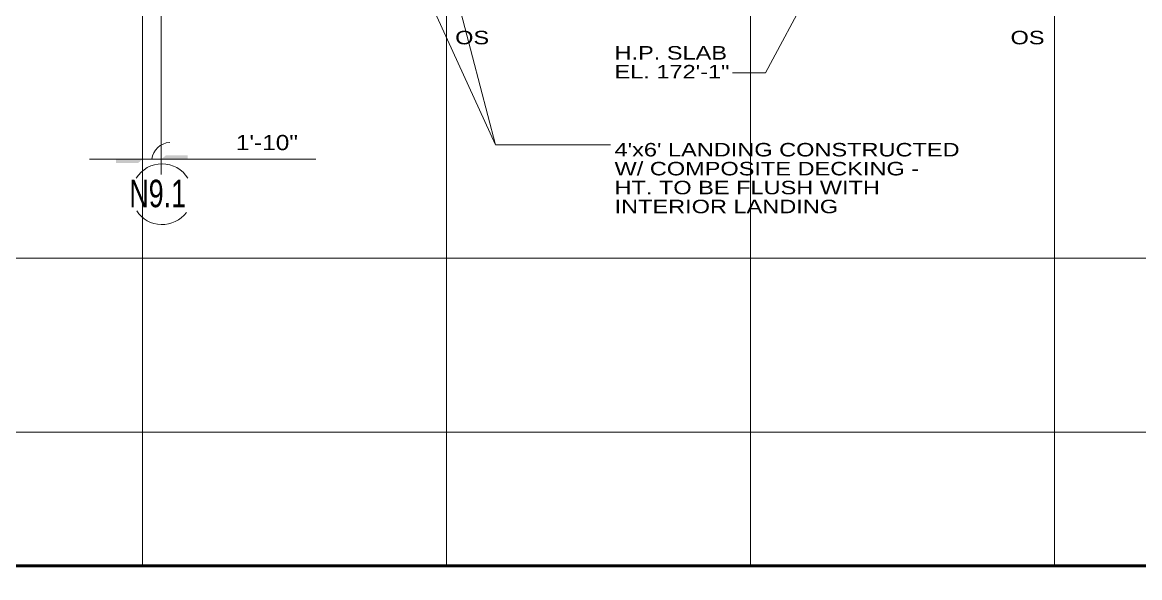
# Model space of a CAD drawing. Header units: inches. Extents: x -40190 to 0, y -3216 to 2257.
# Drawn here: x -29427 to -28104, y -691 to -34 of the extents above; entities that cross this region are included whole.
import ezdxf

# ---------------------------------------------------------------- set-up
doc = ezdxf.new("R2010")
doc.units = ezdxf.units.IN
doc.header["$LTSCALE"] = 0.5
doc.header["$MEASUREMENT"] = 0
doc.linetypes.add('A113$0$CENTER', pattern=[2, 1.25, -0.25, 0.25, -0.25])
for name, color, linetype in [('A113$0$A-ANNO-DIMP0-14', 8, 'Continuous'), ('A113$0$A-ANNO-TEXT', 8, 'Continuous'), ('A113$0$A-ANNO-WEST', 8, 'Continuous'), ('A113$0$A-GRID-GRDP0-14', 8, 'Continuous'), ('A113$0$A-GRID-GRDP0-15', 8, 'Continuous'), ('A113$0$A-GRID-IDP0-14', 8, 'Continuous'), ('A113$0$Level 46', 8, 'Continuous'), ('XREF', 7, 'Continuous')]:
    doc.layers.add(name, color=color, linetype=linetype)
doc.styles.add('A113$0$Arial', font='arial.ttf', dxfattribs={"height": 0.076839})
doc.styles.add('A113$0$style-Arial', font='arial.ttf')
doc.styles.add('A113$0$style-WORKING', font='WORKING.shx')
doc.dimstyles.new('A113$0$Standard', dxfattribs={"dimtxt": 8.888894, "dimasz": 15.555564, "dimexe": 8.888894, "dimexo": 4.444447, "dimgap": 4.444447, "dimtad": 1, "dimjust": 2, "dimdec": 3, "dimzin": 11, "dimdsep": 46, "dimlunit": 4, "dimtxsty": 'A113$0$style-WORKING', "dimblk": 'A113$0$RDA_0.1', "dimcen": 2.222223, "dimse1": 1, "dimse2": 1, "dimclrd": 3, "dimadec": 0, "dimazin": 0, "dimtfac": 1, "dimtdec": 3, "dimtmove": 0, "dimatfit": 3, "dimldrblk": 'A113$0$TerminatorOpen_0.1', "dimfxl": 1, "dimtolj": 1, "dimtzin": 11, "dimlwd": 0, "dimarcsym": 0})

# ---------------------------------------------------------------- blocks, each defined once
blk = doc.blocks.new('A113$0$RDA_0.1')
at = {"linetype": 'Continuous', "lineweight": 13}
blk.add_line((0, 0), (-1, 0), dxfattribs=at)
at = {"layer": 'A113$0$Level 46', "linetype": 'Continuous', "lineweight": 13, "extrusion": (0, 0, -1)}
blk.add_solid([(0, 0), (1, 0), (0.172, -0.143), (1, -0.143)], dxfattribs=at)
blk.add_solid([(0, 0), (1, 0), (0.172, -0.143), (1, -0.143)], dxfattribs=at)
blk = doc.blocks.new('*D551')
at = {"layer": 'A113$0$A-ANNO-DIMP0-14', "lineweight": 0, "transparency": 16777216}
for p, q in [((-22501, -175.4), (-22501, -213.8)), ((-22479, -175.4), (-22479, -213.8)), ((-22532.5, -195.8), (-22564, -195.8)), ((-22501, -195.8), (-22479, -195.8)), ((-22447.5, -195.8), (-22295.9, -195.8))]:
    blk.add_line(p, q, dxfattribs=at)
at = {"layer": 'A113$0$A-ANNO-DIMP0-14', "lineweight": 0, "transparency": 16777216, "xscale": 31.49999999999999, "yscale": 31.49999999999999, "zscale": 31.49999999999999}
blk.add_blockref('A113$0$RDA_0.1', (-22501, -195.8), dxfattribs=at)
at = {"layer": 'A113$0$A-ANNO-DIMP0-14', "lineweight": 0, "transparency": 16777216, "xscale": 31.49999999999999, "yscale": 31.49999999999999, "zscale": 31.49999999999999, "rotation": 180}
blk.add_blockref('A113$0$RDA_0.1', (-22479, -195.8), dxfattribs=at)
at = {"layer": 'A113$0$A-ANNO-DIMP0-14', "lineweight": 0, "transparency": 16777216, "insert": (-22353.8, -176.1), "char_height": 18, "attachment_point": 5, "style": 'A113$0$style-WORKING'}
blk.add_mtext('\\A1;\\H1x;\\W1.2;1\'-10"', dxfattribs=at)
blk = doc.blocks.new('A113$0$TerminatorOpen_0.1')
at = {"linetype": 'ByBlock', "lineweight": -2}
for q in [(-1, 0.071), (-1, 0), (-1, -0.071)]:
    blk.add_line((0, 0), q, dxfattribs=at)
blk = doc.blocks.new('A113')
at = {"layer": 'A113$0$A-ANNO-DIMP0-14', "lineweight": 0}
blk.add_arc((-22467.4078, -198.5275), 22.7799, 93.8076797, 173.1179302, dxfattribs=at)
at = {"layer": 'A113$0$A-ANNO-TEXT', "lineweight": 0}
blk.add_line((-22083.1232, -178.7217), (-22193.6786, 243.6249), dxfattribs=at)
at = {"layer": 'A113$0$A-ANNO-TEXT', "lineweight": 0, "flags": 128}
for points in [[(-21946.883, -178.7217), (-22083.1232, -178.7217), (-22239.0172, 162.7979)], [(-21802.6054, -93.4806), (-21763.2192, -93.4806), (-21711.6228, 3.0851)]]:
    blk.add_lwpolyline(points, dxfattribs=at)
at = {"layer": 'A113$0$A-ANNO-WEST', "lineweight": 53, "flags": 128}
blk.add_lwpolyline([(-23093.0624, -797.9051), (-22682.0257, -797.9051), (-22682.0257, -676.9042), (-21061.0236, -676.9042), (-21061.0236, -2477.9051), (-22682.0257, -2477.9051), (-22682.0257, -2347.1498), (-23779.0217, -2347.1498), (-23837.3562, -2478.8988), (-25502.0254, -2478.9003), (-25502.0236, -2298.3308), (-25518.812, -2282.5399), (-25684.162, -2209.3266), (-25076.0596, -835.9378), (-24911.085, -908.9844), (-24842.0239, -857.4072), (-24842.0259, -676.9042), (-23039.4874, -676.9057), (-23093.0624, -797.9051)], close=True, dxfattribs=at)
at = {"layer": 'A113$0$A-GRID-GRDP0-14', "linetype": 'A113$0$CENTER', "lineweight": 0}
blk.add_line((-22479.0236, 425.4117), (-22479.0236, -201.1205), dxfattribs=at)
at = {"layer": 'A113$0$A-GRID-GRDP0-15', "linetype": 'A113$0$CENTER', "lineweight": 0}
for p, q in [((-22501.0236, 2113.2362), (-22501.0236, -676.9042)), ((-22141.0236, 2113.2362), (-22141.0236, -676.9042)), ((-21781.0236, 2113.2362), (-21781.0236, -676.9042)), ((-21421.0236, 2113.2362), (-21421.0236, -676.9042)), ((-24638.5067, -312.8426), (-20364.9322, -312.8426)), ((-24743.6228, -518.9051), (-20364.9322, -518.9051))]:
    blk.add_line(p, q, dxfattribs=at)
at = {"layer": 'A113$0$A-GRID-IDP0-14', "lineweight": 13}
for start, end in [(31.6457302, 148.2917647), (213.5133166, 323.1751903)]:
    blk.add_arc((-22477.9834, -237.1205), 36, start, end, dxfattribs=at)
at = {"layer": 'A113$0$A-ANNO-TEXT', "lineweight": 70, "style": 'A113$0$style-Arial', "width": 1.246875}
for p in [(-22130.9065, -59.6817), (-21473.2531, -59.6817)]:
    blk.add_text('OS', height=16, dxfattribs=at).set_placement(p)
at = {"layer": 'A113$0$A-ANNO-TEXT', "lineweight": 13, "style": 'A113$0$style-Arial', "width": 1.246875}
for s, height, p in [('H.P. SLAB', 16, (-21942.1824, -77.7336)), ('EL. 172\'-1"', 15.999998, (-21942.1824, -100.1336))]:
    blk.add_text(s, height=height, dxfattribs=at).set_placement(p)
at = {"layer": 'A113$0$A-ANNO-TEXT', "lineweight": 70, "char_height": 15.999998, "attachment_point": 7, "line_spacing_factor": 0.6, "style": 'A113$0$Arial'}
for s, insert in [("\\H1x;\\W1.24688;4'x6' LANDING CONSTRUCTED", (-21942.1824, -192.6654)), ('\\H1x;\\W1.24688;W/ COMPOSITE DECKING -', (-21942.1824, -215.0654)), ('\\H1x;\\W1.24688;HT. TO BE FLUSH WITH', (-21942.1824, -237.4654)), ('\\H1x;\\W1.24688;INTERIOR LANDING', (-21942.1824, -259.8654))]:
    blk.add_mtext(s, dxfattribs=dict(at, insert=insert))
at = {"layer": 'A113$0$A-GRID-IDP0-14', "lineweight": 13, "style": 'A113$0$style-Arial', "width": 0.701538}
blk.add_text('N9.1', height=32.5, dxfattribs=at).set_placement((-22516.7546, -252.5165))
at = {"layer": 'A113$0$A-ANNO-DIMP0-14', "lineweight": 0}
dim = blk.add_linear_dim(base=(-22479.0236, -195.7979), p1=(-22501.0236, -166.392), p2=(-22479.0236, -166.392), text='\\H1x;\\W1.2;<>', dimstyle='A113$0$Standard', override={"dimtxt": 18, "dimasz": 31.5, "dimexe": 18, "dimexo": 9, "dimgap": 9, "dimjust": 0, "dimcen": 4.5, "dimse1": 0, "dimse2": 0, "dimclrd": 8, "dimclre": 3, "dimlwe": 0}, dxfattribs=at)
dim.commit()
dim.dimension.update_dxf_attribs({"geometry": '*D551', "text_midpoint": (-22353.7578, -195.7979), "dimtype": 128})

msp = doc.modelspace()

# ---------------------------------------------------------------- block references
at = {"layer": 'XREF'}
msp.add_blockref('A113', (-6783.7, 0), dxfattribs=at)

doc.saveas('drawing.dxf')
